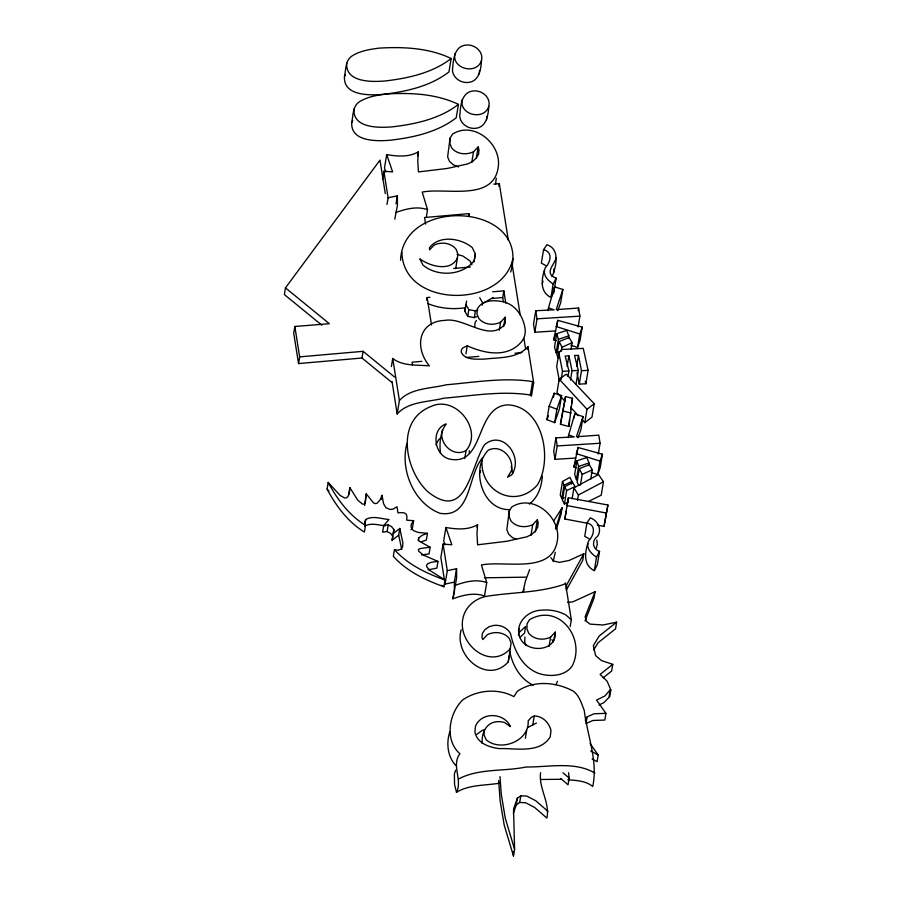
<?xml version="1.0" encoding="UTF-8"?>
<svg xmlns="http://www.w3.org/2000/svg" width="901" height="901" viewBox="0 0 901 901"><rect width="100%" height="100%" fill="white"/><g stroke="black" fill="none" stroke-linecap="round" stroke-linejoin="round"><path stroke-width="1.35" d="M553.901 269.016L553.563 273.071L551.953 276.539M553.563 273.071C556.503 263.452 559.363 248.834 546.918 244.7L543.573 249.723L541.355 263.126L545.679 265.547M464.758 458.541L466.087 450.5C483.454 430.34 455.883 394.728 431.027 406.464C395.089 420.395 404.943 470.074 427.592 491.541C466.628 523.053 470.108 467.247 484.558 444.666C502.949 429.022 523.988 457.483 511.667 474.838L507.533 477.215L511.194 471.2C514.888 458.339 501.069 443.585 488.241 450.241C470.345 468.362 481.753 510.664 510.079 509.651M482.069 459.409C479.49 491.574 515.372 509.729 537.334 485.031C553.191 459.499 543.055 406.103 507.601 404.864C475.131 406.7 484.884 464.116 451.705 459.465C434.226 457.64 429.822 429.27 446.209 423.932C440.274 432.03 439.147 443.517 440.544 453.158M543.573 249.723C553.383 252.043 550.41 262.529 545.251 267.755C541.591 277.846 539.17 291.868 550.939 297.431L553.946 291.575M544.463 270.446C543.618 276.472 548.641 280.999 553.158 284.029L550.939 297.431M587.835 543.652C586.99 549.666 592.013 554.194 596.53 557.223L594.311 570.626C582.542 565.062 584.963 551.052 588.623 540.96C593.782 535.723 596.755 525.238 586.945 522.918L590.29 517.906C597.69 520.339 602.397 529.608 597.543 536.332C591.507 540.499 592.396 549.182 599.537 551.367L597.318 564.769L594.311 570.626M344.475 76.585C343.146 96.024 369.804 95.506 383.06 94.357C406.036 91.677 430.396 86.327 448.946 71.922L451.164 58.509C429.203 47.933 403.569 46.683 379.524 48.102C370.153 49.251 360.456 50.738 352.28 55.794C345.162 60.254 346.052 69.411 344.475 76.585L345.432 74.614M346.694 63.183C345.365 82.622 372.023 82.092 385.279 80.955C408.254 78.274 432.615 72.925 451.164 58.509M351.75 122.457C350.421 141.896 377.091 141.367 390.347 140.218C413.311 137.538 437.683 132.188 456.233 117.783L458.451 104.381C436.489 93.794 410.845 92.555 386.811 93.974C377.429 95.123 367.743 96.61 359.567 101.667C352.449 106.115 353.327 115.272 351.75 122.457L352.708 120.475M353.969 109.044C352.64 128.483 379.31 127.965 392.566 126.816C415.53 124.135 439.902 118.786 458.451 104.381M518.458 635.374L519.032 628.616M426.432 216.42L427.536 209.719L422.22 192.104C446.265 187.171 495.606 202.725 498.49 164.759C499.841 142.302 472.867 120.847 452.46 134.215L450.038 138.18L449.869 143.45L451.705 147.978C457.032 154.341 466.301 155.242 473.521 151.762L478.161 146.931L478.972 149.746L478.589 154.206L476.01 158.362L472.428 161.572L467.777 163.903L447.47 168.419L418.436 171.922L417.782 161.2L418.346 151.841C408.806 157.393 397.161 156.402 386.709 154.612L384.479 168.014L385.853 172.001M456.559 568.722L454.341 582.125L445.071 584.062L447.29 570.66L456.559 568.722L456.649 577.98L452.865 598.771C462.855 595.201 474.151 592.182 484.513 596L486.731 582.598L481.416 564.983C505.461 560.05 554.802 575.604 557.696 537.638C559.048 515.181 532.063 493.725 511.655 507.094L509.234 511.058L509.065 516.329L510.901 520.857C516.228 527.22 525.497 528.121 532.716 524.641L537.356 519.809L538.167 522.625L537.784 527.085L535.205 531.241L531.624 534.451L526.972 536.782L506.666 541.298L477.631 544.801L476.978 534.079L477.541 524.72C468.002 530.272 456.356 529.281 445.905 527.49L443.686 540.893L445.049 544.88M524.889 637.03L524.697 642.244L526.071 645.567M442.402 429.957C438.393 443.247 453.248 458.012 466.087 450.5M455.028 53.587C451.345 68.904 476.775 75.256 481.494 60.525C483.736 51.684 474.726 44.239 466.358 45.05C455.23 45.76 453.304 58.126 452.809 66.989C450.568 75.83 459.578 83.286 467.946 82.464C479.073 81.754 480.999 69.388 481.494 60.525M462.303 99.459C458.62 114.765 484.051 121.128 488.781 106.386C491.022 97.556 482.001 90.1 473.633 90.922C462.506 91.632 460.591 103.998 460.084 112.862C457.843 121.691 466.853 129.147 475.232 128.336C486.349 127.627 488.274 115.26 488.781 106.386M479.276 73.927L479.49 70.447M486.563 119.799L486.765 116.308M474.714 327.356L475.075 322.434L476.483 320.429M457.46 257.9L457.776 253.789L456.12 249.318C450.962 242.707 441.546 241.659 434.214 245.027L429.574 249.825L429.473 247.752C439.226 234.733 460.974 238.101 472.248 247.584L475.323 253.845L474.298 260.468C462.821 275.943 437.379 277.148 422.997 265.097L419.821 258.857C429.845 266.291 450.849 272.237 457.46 257.9L455.681 268.622M484.366 729.956L483.995 734.675L486.146 739.744C500.314 752.234 529.597 741.264 528.166 720.856L531.308 717.331L534.259 715.991C542.458 715.845 549.171 722.782 550.984 730.418L550.274 736.748C539.744 754.047 515.98 747.988 499.03 748.607C489.097 747.289 476.989 743.167 474.928 731.961L475.469 726.296C481.63 711.452 504.121 712.511 510.495 726.6L504.571 722.546C489.953 718.277 481.224 729.168 482.148 743.359M568.869 426.488L572.473 398.276L565.524 396.609L560.445 424.258L568.869 426.488L569.5 419.765M410.991 529.754L412.534 527.4L413.638 520.699L406.666 520.147L406.97 516.656C406.937 511.869 401.452 512.478 397.972 512.883L396.992 506.711L393.241 509.042L390.133 509.493L385.91 507.68L383.544 503.659L382.058 495.336L380.143 499.796L377.091 503.276L375.345 503.625L373.408 502.792L366.245 493.804L365.333 502.555L364.409 504.222L362.45 504.042L357.742 500.156L349.847 487.666L349.261 493.41L347.91 496.642L346.175 497.949L344.419 497.904L339.992 495.302L328.189 482.418L327.086 489.119C336.062 505.911 347.899 521.994 364.398 532.052L365.513 525.351L364.623 521.994L365.806 519.494C372.8 515.349 381.483 518.953 389.018 519.505L383.736 525.497L382.621 532.198L387.103 531.522L390.527 533.403L392.78 536.264L392.104 540.262L398.681 535.171L399.785 528.47L393.219 533.561L393.895 529.563L391.631 526.702L388.218 524.821L383.736 525.497M461.233 629.709C453.338 655.928 487.768 685.132 508.31 661.841L508.874 656.3M508.31 661.841L511.092 642.897L509.245 638.37C503.918 632.018 494.649 631.094 487.441 634.631L482.823 639.575L481.945 637.401L482.395 633.279L485.098 629.484L489.142 626.668L493.568 625.452A15.497 13.605 9.4 0 1 510.54 633.594C514.043 650.004 521.972 667.303 538.899 673.509C549.959 677.011 564.702 676.381 572.079 666.166C586.382 638.865 559.048 602.386 529.529 619.708L527.108 623.627L526.916 628.842L528.752 633.268C534.079 639.642 543.359 640.69 550.601 637.097L555.219 632.119C556.874 650.533 530.633 653.405 521.533 640.577C512.151 625.711 526.894 609.876 542.368 610.157A36.873 32.368 9.4 0 1 565.986 615.034L571.302 619.809L570.187 626.51M364.612 505.506L366.245 493.804M495.561 184.311L496.271 178.161M555.331 552.268L553.191 561.503M542.346 476.145C541.67 486.653 537.942 497.498 529.326 504.11M540.623 772.664C538.347 788.06 550.331 802.78 546.862 818.063L534.575 807.409L525.666 802.768L519.708 802.487L516.273 804.897L513.288 813.4M566.2 588.792L566.774 584.693L583.814 553.732L569.105 560.467L559.284 562.382L553.484 560.963L550.849 557.663M421.308 541.861L426.342 540.037L427.457 533.336L422.411 535.16L418.683 538.032L418.424 539.62L419.449 541.321L430.149 547.234L429.045 553.935L421.567 554.915M385.301 193.625L379.974 160.119L285.471 287.869L284.367 294.571L321.815 325.16M285.471 287.869L329.349 323.707L294.83 326.489L293.715 333.19L298.546 363.576L361.988 358.024L392.385 382.869M298.546 363.576L299.65 356.875L294.83 326.489M382.542 179.254L383.882 171.213L392.622 171.888L386.709 154.612M386.991 204.482L388.094 197.781L383.882 171.213M361.988 358.024L363.092 351.322L299.65 356.875M396.035 203.885L397.364 195.844L388.094 197.781M348.743 494.367L349.847 487.666M394.784 219.191L397.454 205.101L397.364 195.844M417.681 155.862L418.346 151.841M400.585 260.344C402.601 195.461 531.353 202.995 510.709 271.989M364.916 524.855L365.806 519.494M391.394 366.527L392.723 358.474C402.995 366.425 417.208 364.736 429.405 365.851C414.359 348.011 417.906 321.274 445.117 320.373C464.218 316.837 490.797 343.709 505.326 323.313L505.202 317.22L500.584 322.209C493.388 325.757 484.107 324.833 478.78 318.47L476.933 313.942L477.293 309.032C482.204 299.537 494.728 299.92 503.738 301.903C515.879 305 523.188 316.533 525.024 328.347A21.342 18.741 9.4 0 1 521.319 341.997C507.128 358.328 484.468 353.496 467.259 345.838L462.81 347.91L461.436 349.858L461.211 351.987C464.522 360.4 476.55 359.105 483.972 359.161C498.692 357.269 517.129 358.981 527.93 346.648L533.662 382.711L531.444 396.113L530.362 395.01C501.767 390.527 472.439 395.776 443.799 398.208C428.392 402.161 408.603 401.294 397.183 413.953L392.014 381.382M381.393 499.357L382.058 495.336M397.183 413.953L399.402 400.54L392.723 358.474M450.038 138.18L447.639 156.864L449.486 161.38L453.417 164.849L458.564 166.922M387.103 531.522L388.218 524.821M426.714 300.224L427.153 297.544L429.946 297.307M392.104 540.262L393.895 529.563M399.785 528.47L402.871 542.774L402.702 546.423L401.17 549.036L398.377 550.229L394.458 549.621L393.343 556.334C406.689 571.257 425.351 580.131 443.923 586.731L445.038 580.03L429.912 570.502L426.691 566.774L426.545 565.22L427.907 563.609L431.489 562.235L437.976 561.413L436.872 568.114L427.998 569.849M471.752 162.495L473.521 151.762M476.381 157.652L478.161 146.931M468.464 216.319L468.903 213.638L424.585 217.513L425.632 224.101M418.244 540.713L418.683 538.032M476.73 316.679L474.32 317.625L467.709 316.364L464.747 311.115L466.605 301.035M473.982 261.887L475.323 253.845M467.709 316.364L468.824 309.662L465.851 304.414M465.93 353.879L467.259 345.838M474.32 317.625L475.424 310.924L477.834 309.978M498.895 186.327L499.334 183.646L493.771 184.131M445.905 527.49L451.818 544.767L443.078 544.091L440.859 557.494L445.071 584.062M503.389 301.655L502.735 297.544L503.839 290.843L492.689 291.811M499.255 330.25L500.584 322.209M503.648 326.601L505.202 317.22M477.102 527.4L477.541 524.72M527.49 349.329L527.93 346.648M557.753 310.608L560.659 302.882L562.877 289.469L554.588 286.878L548.484 307.872L554.104 309.831L535.746 310.732L533.527 324.135L534.822 332.244L555.557 330.937M500.089 783.115C485.707 785.616 469.23 784.456 456.503 792.306C462.765 779.906 451.029 765.084 459.96 753.788C444.249 740.104 448.957 713.479 462.607 699.998C477.113 689.839 498.163 688.06 513.863 696.642L517.219 691.416C533.55 679.917 556.334 681.978 573.25 691.123C579.523 695.73 581.415 703.546 584.242 710.371C587.283 735.576 598.196 761.12 592.712 786.494C585.875 780.75 576.336 780.514 567.833 779.737M534.822 332.244L537.041 318.841L535.746 310.732M509.234 511.058L506.846 529.743L508.682 534.259L512.613 537.728L516.476 539.282M530.362 395.01L532.581 381.596C503.986 377.125 474.658 382.373 446.018 384.806C430.61 388.748 410.822 387.88 399.402 400.54M548.033 310.552L548.484 307.872M553.484 293.58L554.588 286.878M554.16 290.235L556.165 278.172C543.562 273.161 554.374 265.322 556.108 257.72M556.39 340.691L553.732 339.857L557.742 320.351L582.237 327.131L580.019 340.533L577.564 347.392L570.941 345.297M556.852 325.712L557.742 320.351M568.407 338.494L568.858 335.814L566.616 330.419L556.717 333.73L554.498 347.133L556.176 352.753L558.789 351.874M556.176 352.753L558.395 339.35L556.717 333.73M571.009 349.408L572.112 342.695L569.128 337.537L559.138 341.558L556.919 354.971L558.643 358.384M546.93 419.663L549.148 406.261L554.16 393.23L561.616 395.55L559.397 408.964L554.678 422.659L546.93 419.663L548.427 415.755M577 372.665L579.264 384.141L585.887 383.736L588.105 370.334L583.251 348.372L561.537 349.532L558.902 353.079L556.683 366.482L559.408 380.853M553.496 397.251L554.16 393.23M561.346 351.277L562.01 347.257L559.138 341.558M530.948 535.374L532.716 524.641M582.012 419.641L584.794 422.648L591.98 417.129L594.198 403.727L566.29 374.163L559.206 379.152L556.987 392.554L565.332 401.587M535.363 531.872L537.356 519.809M561.165 379.389L562.494 371.347L558.902 353.079M554.678 422.659L556.897 409.257L561.616 395.55M567.101 366.47L568.869 355.749L565.186 356.075L568.925 370.953L568.035 376.325M577.935 437.717L580.841 429.991L583.06 416.589L574.77 413.987L568.655 434.98L574.286 436.94L555.928 437.841L553.71 451.255L554.993 459.352L575.739 458.046M578.172 310.71L578.611 308.029L556.244 309.64L562.877 289.469M554.993 459.352L557.212 445.95L555.928 437.841M565.524 396.609L560.445 424.258M578.127 326.86L579.906 316.138L578.611 308.029M570.479 380.064L572.034 370.683L568.869 355.749M577.564 347.392L579.782 333.989L582.237 327.131M576.685 366.155L578.465 355.433L574.523 355.433L578.296 370.491L576.077 383.894M570.705 408.998L571.144 406.317M571.583 403.637L572.473 398.276M568.216 437.661L568.655 434.98M571.448 484.074L571.898 481.393L569.882 477.372L562.472 481.517L560.253 494.919L561.819 498.625L564.071 497.532M579.264 384.141L581.483 370.739L578.465 355.433M574.106 418.008L574.77 413.987M561.819 498.625L564.037 485.222L562.472 481.517M564.443 503.997L566.661 490.595L575.075 486.529L572.664 482.542L564.679 486.743L562.461 500.145L564.443 503.997L568.047 502.251M553.8 520.744L562.078 507.837L560.963 514.539L556.435 529.045M525.351 738.279L526.68 730.238M516.273 804.897L517.388 798.196L520.823 795.786L526.781 796.067L535.69 800.707L547.977 811.351M586.461 523.087L564.859 518.999L568.396 497.78L607.916 504.999L604.019 526.409L597.262 525.137M576.561 467.81L573.914 466.966L577.924 447.459L602.42 454.239L600.201 467.642L597.746 474.5L591.124 472.406M576.809 454.16L577.924 447.459M519.708 802.487L520.823 795.786M532.705 725.384L534.259 715.991M576.899 460.839L574.68 474.253L576.358 479.873L578.577 466.47L576.899 460.839L586.799 457.528L589.04 462.934L588.59 465.614M572.135 498.58L573.903 487.858L598.546 474.512L603.445 481.776L601.226 495.178L588.623 501.361M584.794 422.648L587.013 409.245L594.198 403.727M498.658 780.57L500.179 801.102L504.2 825.091L513.48 855.95L514.584 849.249L513.547 809.121L517.388 798.196M549.047 646.479L550.601 637.097M590.741 479.197L592.295 469.815L589.31 464.657L579.32 468.678L577.102 482.08L578.825 485.493M553.89 640.16L555.219 632.119M577.496 500.348L578.386 494.987L573.903 487.858M580.424 485.087L582.192 474.365L579.32 468.678M586.945 522.918L584.726 536.32L589.051 538.742M598.309 453.98L600.077 443.247L598.793 435.149L576.415 436.748L583.06 416.589M583.814 553.732L582.699 560.433L566.267 590.234M597.746 474.5L599.965 461.098L602.42 454.239M604.019 526.409L607.916 504.999M567.517 602.24L572.822 601.845L595.077 591.709L593.962 598.41L585.019 620.924M568.599 772.72L569.15 778.081L568.035 784.794L560.805 778.532M586.202 722.23L587.092 716.869L594.007 713.772L605.934 713.355L604.83 720.057L592.903 720.473L585.977 723.571M595.077 591.709L585.143 616.723L586.405 621.341L590.065 624.123L603.017 624.99L616.633 622.163L615.529 628.864L598.05 642.762L593.691 649.97M616.633 622.163L599.154 636.05L593.354 645.679L595.617 655.601L601.418 660.546L612.759 664.341L611.644 671.042L603.208 677.766M590.042 743.528L598.163 754.97L597.059 761.672L592.126 759.036M609.087 696.552L610.202 689.851L610.844 689.941L609.74 696.642L603.861 702.622L599.041 704.999M568.396 497.78L567.078 505.596L606.238 513.007M564.859 518.999L566.177 511.194M452.865 598.771L454.431 591.383L454.341 582.125M464.747 311.115L465.243 308.863M482.193 305.191L482.699 302.939L479.726 297.679M522.997 591.991L525.407 581.156L529.642 569.59M523.402 591.923L523.999 589.22M406.88 443.686C399.898 469.995 413.964 503.422 439.958 513.288C471.752 518.492 467.529 475.041 482.339 458.068M512.928 258.587C502.139 309.46 402.803 307.827 401.914 252.303M542.244 283.86L543.033 281.157M553.732 339.857L555.523 333.753M573.914 466.966L575.345 462.089M555.489 528.932L562.078 507.837M455.613 770.197L454.374 774.094L454.555 784.625L456.503 792.306M596.293 548.078L597.262 544.317L596.8 540.014M449.836 731.837C446.074 742.886 447.527 757.2 456.041 765.67M479.85 472.811L480.717 470.705M555.996 684.715L557.46 681.314M553.158 284.029L556.165 278.172M596.53 557.223L599.537 551.367M435.949 444.711L438.618 439.767L440.78 438.1M585.256 720.203L587.092 716.869M413.638 520.699L411.329 524.236L411.025 526.972L413.322 530.565L418.041 532.412L427.457 533.336M510.529 648.438C489.986 671.729 455.557 642.526 463.452 616.295C466.267 606.317 475.075 599.007 484.975 596.597C511.317 592.058 539.001 593.128 564.431 584.208L565.456 582.97L571.302 619.809M610.202 689.851L604.976 695.921L596.541 700.077L605.934 713.355M518.908 632.693L525.598 626.465L524.495 633.166L519.708 637.615M612.759 664.341L600.111 674.421L607.173 681.269L610.844 689.941M493.207 297.533L483.488 302.973M476.742 734.428L482.103 730.463L484.58 729.787M458.722 778.903C478.735 768.283 503.648 771.571 525.418 767.134L527.017 766.999C549.205 767.1 574.872 761.199 594.93 773.081M578.386 494.987L603.445 481.776M364.702 526.195C370.874 522.366 378.589 525.215 385.324 525.801M527.49 727.625L536.444 723.041M564.037 485.222L571.898 481.393M562.01 347.257L572.112 342.695M582.192 474.365L592.295 469.815M558.395 339.35L568.858 335.814M578.577 466.47L589.04 462.934M395.888 212.49C405.878 208.919 417.174 205.901 427.536 209.719M455.095 585.368C465.074 581.798 476.37 578.78 486.731 582.598M465.637 307.714C452.91 309.64 439.463 308.514 427.57 303.457M430.149 547.234L420.193 548.54L418.391 549.486L418.728 551.221L423.447 555.106L437.976 561.413M484.4 577.823L525.902 577.147M453.744 268.464L470.356 267.011M491.574 298.513L502.735 297.544M421.792 361.357L412.061 362.213L412.489 364.894M466.301 357.472L478.814 356.379M514.978 353.215L521.927 352.606M537.041 318.841L579.906 316.138M557.212 445.95L600.077 443.247M562.494 371.347L568.925 370.953M581.483 370.739L588.105 370.334M540.769 779.455L561.255 779.297M572.034 370.683L578.296 370.491M468.824 309.662L475.424 310.924M562.663 410.856L571.088 413.086M457.055 254.307L463.035 256.109L470.029 260.986L471.876 264.748M555.951 326.455L579.782 333.989M576.133 453.563L599.965 461.098M445.038 580.03C426.466 573.43 407.793 564.555 394.458 549.621M549.148 406.261L556.897 409.257M533.302 685.233C519.843 678.915 512.264 664.814 509.572 650.736M590.774 751.017L598.163 754.97M441.591 585.267L443.923 586.731M365.513 525.351C349.014 515.293 337.165 499.21 328.189 482.418M363.092 351.322L394.582 377.046M562.945 772.731L569.15 778.081M532.581 381.596L533.662 382.711M559.206 379.152L587.013 409.245M570.885 407.601L578.307 415.631M327.086 489.119L328.899 491.101M551.885 639.654L553.496 641.839M564.679 486.743L566.661 490.595M511.272 466.628L512.703 473.577M514.584 849.249L505.315 818.39L501.294 794.4L499.976 776.606M398.681 535.171L401.767 549.475M585.267 381.337L585.887 383.736M499.334 183.646L508.333 240.308M511.836 262.416L520.181 314.922M523.909 338.416L525.655 349.475M503.839 290.843L505.799 303.175M468.903 213.638L469.331 216.274M427.153 297.544L431.5 324.957M443.078 544.091L447.29 570.66M469.252 450.714L469.376 453.394M513.367 851.794L513.48 855.95"/></g></svg>
